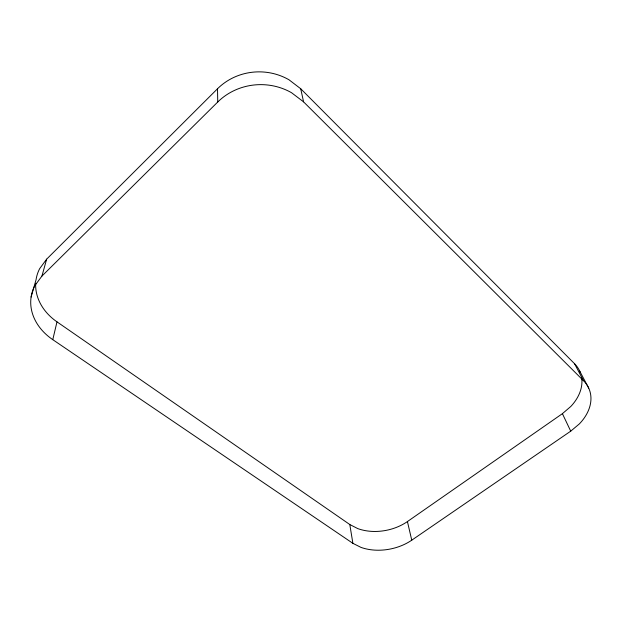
<?xml version="1.0" encoding="UTF-8"?>
<svg xmlns="http://www.w3.org/2000/svg" width="622" height="622" viewBox="0 0 622 622"><rect width="100%" height="100%" fill="white"/><g stroke="black" fill="none" stroke-linecap="round" stroke-linejoin="round"><path stroke-width="0.93" d="M31.1 297.052L36.037 279.791A54.223 43.89 11.7 0 1 39.645 268.673L46.65 259.156L217.506 88.775A57.551 54.596 1.1 0 1 289.012 79.795L300.714 88.752L574.526 363.691L583.506 380.703A47.365 33.883 -21.4 0 1 579.346 423.916L570.724 431.163L411.756 540.184A43.143 29.646 -11.2 0 1 360.985 547.391L352.892 543.34L52.784 339.666L56.983 321.846A54.223 43.89 11.7 0 1 35.687 283.352M52.784 339.666A55.739 44.574 10.9 0 1 34.77 285.747L41.946 276.059L46.65 259.156M41.946 276.059L217.747 102.008A59.315 55.755 -0.3 0 1 291.524 92.709L303.575 101.86L583.506 380.703M56.983 321.846L349.797 524.525L357.736 528.583A42.195 29.514 -11.3 0 0 407.426 521.563L562.405 413.661L570.778 406.493A46.23 33.627 -21.7 0 0 581.687 377.881M579.688 371.07L588.731 388.144M562.405 413.661L570.724 431.163M407.426 521.563L411.756 540.184M300.714 88.752L303.575 101.86M349.797 524.525L352.892 543.34M217.506 88.775L217.747 102.008M574.526 363.691A46.23 33.627 -21.7 0 1 580.365 372.695"/></g></svg>
